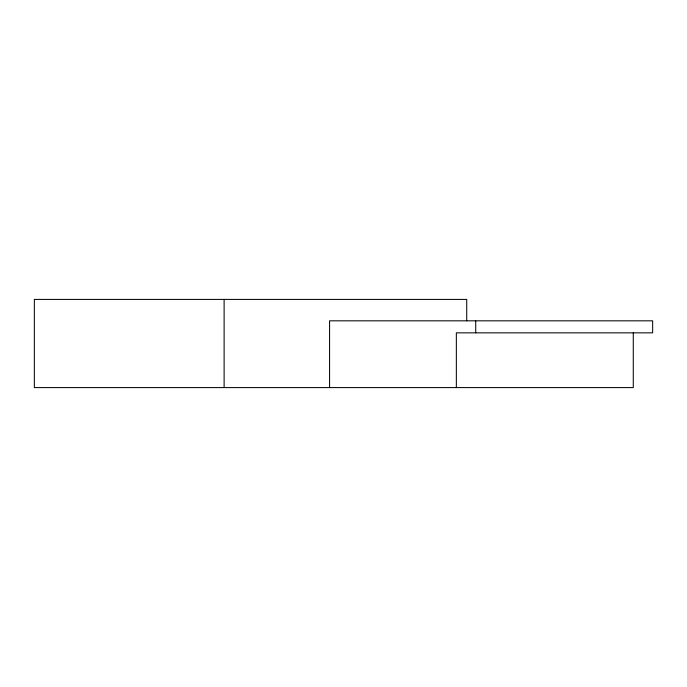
<?xml version="1.0" encoding="UTF-8"?>
<svg xmlns="http://www.w3.org/2000/svg" width="687" height="687" viewBox="0 0 687 687"><rect width="100%" height="100%" fill="white"/><g stroke="black" fill="none" stroke-linecap="round" stroke-linejoin="round"><path stroke-width="1.03" d="M633.277 332.843L633.277 387.588L34.35 387.588L34.35 299.412L466.713 299.412L466.713 320.82M475.722 320.82L475.722 332.843M456.348 387.588L456.348 332.843L652.65 332.843L652.65 320.82L329.571 320.82L329.571 387.588M224.117 299.412L224.117 387.588"/></g></svg>
